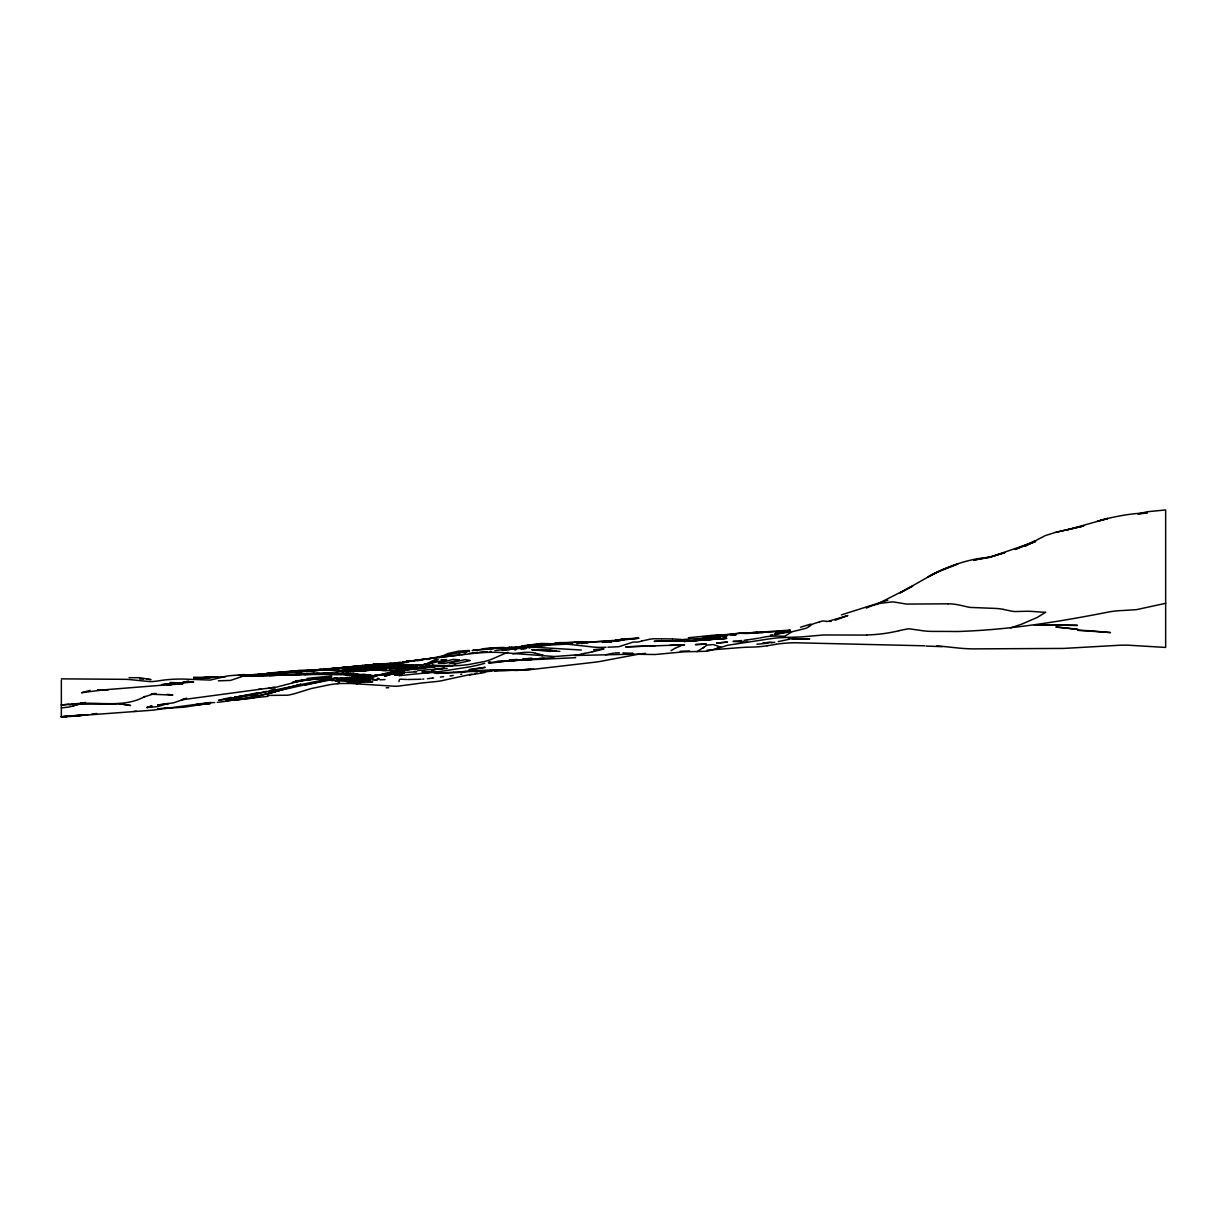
<?xml version="1.0" encoding="UTF-8"?>
<svg xmlns="http://www.w3.org/2000/svg" width="1227" height="1227" viewBox="0 0 1227 1227"><rect width="100%" height="100%" fill="white"/><g stroke="black" fill="none" stroke-linecap="round" stroke-linejoin="round"><path stroke-width="1.5" d="M404.649 671.859L403.974 672.795L404.373 671.813M403.76 672.887L395.125 675.172L403.499 673.24M378.023 675.448L371.888 677.672M349.649 682.105L348.253 682.749M339.465 682.795L337.502 683.638M372.471 676.031L373.085 675.54M368.207 675.985L365.462 676.798M372.287 676.215L369.894 676.752M374.189 675.402L404.419 672.457L374.189 675.678L395.554 672.12M538.07 645.816L508.591 649.512M364.588 676.062L363.422 676.675M359.879 681.307L361.121 680.433M364.419 681.537L365.631 680.678M702.841 648.04L706.997 645.111L712.442 644.62M703.654 647.396L696.967 651.706M717.994 647.565L719.237 646.629L720.878 647.273M717.35 648.071L715.77 649.221M401.996 672.657L404.281 672.473M809.805 625.893L808.976 626.491M494.91 650.586L501.628 649.727M399.757 675.095L403.254 673.27L395.002 675.295L402.686 673.362M502.457 650.233L503.469 649.635A71.427 9.571 90 0 1 503.898 649.558L504.91 649.697M502.61 650.233L503.637 649.62A70.752 9.341 90 0 1 503.99 649.543L504.834 649.681M671.046 650.663L674.513 648.546M438.208 659.543L438.054 659.62A38.42 36.595 90 0 1 429.358 663.209M549.65 645.095L545.601 645.387M674.881 648.331L680.939 645.785M935.005 573.086L927.428 577.242L942.535 569.65L957.965 563.868L935.005 573.086L900.035 592.886L912.627 586.092L876.461 604.451M542.073 655.893L543.224 655.218L535.463 653.239M505.923 648.117L501.981 649.558M505.999 648.086L509.742 647.488M506.26 647.948L507.15 647.871M361.766 682.227L360.293 682.672M361.827 682.197L363.391 681.921M506.49 647.825L509.282 647.304M427.794 663.117L436.214 659.114M439.588 657.519L448.008 653.516L458.453 651.169L469.128 650.448M392.977 670.985L388.714 670.387L391.628 670.816A105.568 9.479 90 0 1 392.471 670.954L393.238 671.476A138.268 12.408 90 0 0 393.514 671.583L394.25 671.66M934.943 573.147C952.091 564.849 970.327 558.653 989.453 557.288L973.609 560.125L989.361 557.165L1004.898 552.625L989.33 557.411L1035.603 541.521L1015.082 549.451L1035.435 540.831L1025.251 546.046L1045.343 535.57L1055.803 532.319L1083.61 526.015L1055.803 532.319M522.84 646.322L516.122 647.028M516.046 647.242L513.76 648.071M522.625 647.902L529.22 647.503M168.038 703.378L157.716 706.614L146.995 707.458L152.148 706.062L146.918 707.596L150.323 706.307M183.912 699.237L173.574 702.841L157.593 705.034L168.314 703.777M82.132 702.918L72.976 705.786L82.332 702.994M841.369 614.88L887.811 600.187M512.61 648.485L521.368 647.534M512.871 648.393L511.322 648.945L521.874 648.132M507.763 652.273L492.38 658.93A70.614 68.359 85.8 0 1 484.849 661.43L468.867 664.497A153.16 148.39 76.6 0 1 457.042 665.647L436.367 666.414L452.18 666.261M554.727 643.807L562.871 642.81M391.06 671.092L392.839 670.924A100.077 13.098 -86.4 0 1 394.005 672.166M1021.447 624.252L1037.198 617.472L1045.665 612.258A99.034 83.574 -90 0 1 1042.49 612.181L1031.386 611.383A115.062 97.102 -90 0 0 1026.968 611.276A138.222 116.642 -90 0 0 1024.116 611.337L1015.496 611.552A46.856 39.54 90 0 1 1012.091 611.245L1003.272 609.405M1020.741 624.497L1010.404 627.948M819.36 621.951L821.845 621.184A58.037 20.66 -90 0 1 824.023 621.015A66.135 23.543 90 0 1 824.437 621.061L826.86 621.445M818.961 622.089L814.283 623.469A81.105 28.865 90 0 0 811.032 625.034L808.164 627.074A73.635 26.212 -90 0 1 807.749 627.334A63.267 22.515 90 0 1 805.526 628.423L792.519 631.644A93.666 33.344 90 0 0 791.292 632.227L784.774 636.23L775.847 636.077A74.295 69.433 90 0 0 766.123 636.752L759.804 637.963M242.01 676.568L230.431 680.433L218.406 680.816M186.504 698.178L181.351 699.85L276.934 687.013L305.538 679.559L292.363 682.457L331.765 675.924L306.903 678.424M508.914 649.681L510.049 649.328M555.356 643.638L559.282 643.301M424.021 667.519L426.091 667.181L416.996 668.163M538.07 645.77A52.424 6.979 -90 0 1 539.113 645.555L565.831 644.175A104.28 97.454 90 0 1 567.886 644.221L593.162 647.043A85.169 79.586 -90 0 0 599.113 647.411L606.077 647.289M394.757 672.856L384.68 676.2L395.754 673.163M875.771 604.528L878.808 603.623A83.206 38.604 90 0 1 880.48 603.301L890.756 602.074A93.313 43.282 90 0 1 893.609 601.936L906.431 604.083L947.98 603.822M511.536 648.93L516 649.604L514.512 649.712M875.219 604.712L874.391 604.972M641.583 641.092L639.512 641.706A92.148 32.792 -90 0 1 636.675 642.089L634.252 642.028A83.957 29.893 90 0 0 633.025 642.12L618.96 646.69L607.948 647.196M641.767 641.031L649.267 639.374M874.115 605.064L870.004 606.475A132.915 61.657 90 0 0 866.369 608.117M408.453 669.282L411.474 668.776M412.119 668.807L435.692 666.46M511.69 648.96L510.877 649.006L515.877 648.623M544.098 645.77L541.306 646.015M85.522 702.411L69.218 706.997L61.35 707.918M408.1 669.39L405.876 669.574M268.115 693.807L300.937 684.252L249.879 698.5L225.967 700.755M827.565 621.506L847.842 615.54L835.173 620.248M270.047 690.51L275.216 688.914M800.525 627.227L810.863 624.037M359.189 681.691L351.996 683.531L394.189 686.215A72.439 72.439 0 0 0 398.223 686.123L415.432 683.899A188.145 188.145 0 0 1 422.027 682.964L436.643 681.491A94.356 94.356 0 0 0 440.6 680.939L471.981 674.114M188.621 681L180.798 682.933L169.97 682.503M367.993 670.525L363.744 671.184L368.545 669.85M510.34 649.252L509.865 649.236M540.662 646L540.079 646.015M367.287 675.74L365.631 675.847M484.742 663.286L480.861 664.359A137.363 137.163 17.7 0 1 467.763 667.181L440.079 671.491L401.551 675.417M593.883 651.384L599.098 650.218M444.496 661.66L453.07 659.39L459.297 659.804M444.174 661.736L438.315 663.255M333.591 678.577L331.919 678.991M333.79 678.516L336.781 677.918M593.239 651.552L594.389 651.246M459.021 659.973L456.49 660.663M375.891 668.316L386.566 666.338L395.508 666.2L376.168 668.24M356.014 680.233L346.627 683.347M368.146 677.871L366.459 678.362A144.019 31.641 72.9 0 1 365.554 678.47L365.339 678.531A145.936 32.025 72.5 0 1 364.618 678.516M593.04 651.614L592.258 651.813M375.799 668.332L374.864 668.577M455.232 661L444.465 663.531L440.217 663.424M90.123 690.356L81.473 692.749L102.777 689.942L172.179 684.405L166.872 685.003M375.508 668.408L371.873 669.068L372.993 668.93M542.487 644.62L522.595 646.982L528.791 645.157L546.859 643.945L543.96 644.497M429.251 663.209L427.088 663.7M378.821 679.129L372.747 680.126M1165.65 603.316L1136.509 609.635L1123.15 610.494A99.878 99.878 0 0 0 1109.868 611.767C1061.846 621.215 1013.41 629.221 964.437 631.245A154.51 154.51 0 0 1 951.002 631.445L932.137 631.399A74.049 74.049 0 0 1 919.867 630.31L909.575 628.853A21.227 21.227 0 0 0 907.551 628.93L899.023 630.632M591.997 651.89L589.067 652.534M391.643 666.875L379.818 668.071A66.059 62.838 -90 0 0 373.729 669.068L368.115 670.463L371.612 669.697M1139.76 513.592L1147.061 511.751L1165.65 509.957L1165.65 647.442L1127.858 645.172A171.381 171.381 0 0 0 1118.441 645.31L1063.656 648.423L973.486 648.884A161.12 161.12 0 0 1 959.928 648.193L942.183 646.338A162.209 162.209 0 0 0 936.738 646.015M790.311 630.816L774.636 634.374L790.311 630.433M330.784 679.221L278.498 690.602M502.472 650.525L504.542 650.08M490.831 648.899L497.058 647.687L482.242 648.93L484.45 648.608M432.947 658.147L469.297 653.93A176.857 176.857 0 0 1 475.938 653.178L483.929 652.565A131.933 131.933 0 0 1 504.174 652.779L554.497 656.522L578.454 654.727M593.623 649.65L604.006 648.914L599.175 650.203M774.682 634.374L790.326 630.617M426.659 659.175L469.481 650.663L458.883 652.442M226.504 699.237L257.885 692.734M331.06 679.773L304.787 685.141M521.414 648.163L517.871 648.47M555.616 643.546L528.208 645.065L531.904 645.617M231.151 697.396L218.621 700.264C256.688 694.973 293.836 685.433 331.581 678.485M370.953 675.939L369.266 675.663M583.807 653.577L584.865 653.347M778.286 641.598L788.838 639.359M583.883 653.562L581.736 654.052M280.155 689.451L291.643 686.89L268.345 693.684L234.188 699.957M331.443 668.577L379.112 664.114M362.64 665.555L358.575 666.353M464.113 652.104L467.64 651.322L458.867 652.718L469.481 651.169M581.23 654.16L579.42 654.543M366.321 680.525L370.615 680.172M605.555 654.789L610.632 653.73M266.581 691.43L234.204 698.194M469.956 660.617L455.156 664.006M360.539 675.325L370.462 675.356L363.238 675.51M384.711 675.019L375.753 675.218L384.711 675.019L393.928 673.025M226.289 699.62L241.98 696.307M354.956 667.473L363.898 666.782L358.284 667.059L363.177 666.184M358.606 676.89L357.809 677.028M451.628 662.795L465.002 659.589L469.926 660.387M535.233 647.089L534.374 647.258M354.496 667.58L342.946 669.559L351.198 669.328M585.126 653.285L588.837 652.58M238.498 675.325L244.127 674.589L228.575 675.786A38.068 38.068 0 0 0 225.308 676.491L210.292 680.08L188.667 679.267A143.835 143.835 0 0 0 163.191 680.141L156.581 681.138A58.927 58.927 0 0 1 149.909 681.629L130.798 679.697A105.338 105.338 0 0 0 126.734 679.344L61.35 678.853M407.563 661.445L426.214 659.175M418.269 660.049L413.024 660.632M252.915 695.648L257.639 694.681M1066.278 530.171L1107.751 518.469L1097.306 521.306C1113.503 516.552 1130.45 513.423 1147.352 512.825L1138.012 514.159M373.407 668.531L381.658 666.936M373.054 668.623L368.269 669.559M372.394 668.761L357.947 671.062L346.704 671.169M474.604 673.577L477.226 673.056M363.468 674.421L366.796 675.371M353.637 677.197L352.839 677.319M373.821 668.439L378.161 667.595M649.466 639.344L653.025 638.776A120.952 43.052 90 0 1 654.129 638.73L655.739 638.761M831.231 621.215L830.296 621.368A99.004 35.246 -90 0 1 829.483 621.476M378.913 667.457L382.671 666.752M250.063 694.574L234.28 697.319L242.24 696.108M428.07 663.684L423.928 664.19L424.787 664.129M758.593 638.193L747.243 639.942M407.947 661.813L396.827 663.27M363.898 674.344L372.287 675.433M363.115 675.694L361.597 675.74M427.84 663.715L431.643 663.163M375.953 675.602L374.895 675.847M80.813 714.881L61.35 717.12L61.35 680.279M363.606 666.092L371.382 664.85M427.671 663.761L425.14 664.098M361.213 677.933L362.44 677.703M395.401 672.12L374.388 675.862M252.9 695.709L256.029 695.126M363.085 676.752L361.628 676.905M610.77 653.7L613.73 653.163M253.529 675.049L266.919 673.746M348.989 667.703L358.315 666.384M352.394 669.467L372.563 666.46M535.585 646.583L533.331 647.058M253.145 675.111L251.612 675.387M353.79 668.991L400.431 662.197M503.576 648.5L504.88 648.255M531.828 649.758L545.294 649.65M348.805 667.733L345.83 668.224M614.957 652.948L619.42 652.81M349.925 669.911L343.805 670.816A49.433 45.46 90 0 1 342.808 670.908L342.088 670.954M408.422 661.721L416.306 660.31A166.381 166.381 0 0 1 421.582 659.482L432.18 658.224M381.536 666.967L391.122 665.632M359.143 674.436L363.192 674.559L359.358 674.942M431.981 663.101L446.613 659.605L443.346 660.003A35.874 11.012 87.4 0 1 442.395 659.881L441.168 659.512M554.481 643.853L551.383 644.221A136.243 19.371 90 0 0 550.8 644.436L523.76 647.242M358.146 669.083L382.364 666.798M533.73 647.227L535.708 646.89M260.968 674.344L253.713 675.479M271.029 672.81L290.308 671.46M270.845 672.841L266.52 673.485M463.484 672.289L469.374 671.506M432.441 672.273L439.297 672.534M463.346 672.319L436.183 673.454M774.866 634.482L790.648 631.782M345.063 667.626L348.79 667.028L324.143 669.098M520.815 648.27L519.42 648.47M581.521 643.562L587.626 642.611A140.231 131.918 90 0 1 597.932 641.552L620.785 640.417L585.985 642.304A175.323 167.716 -82.1 0 0 581.966 642.779L576.782 643.654M519.542 670.049L530.57 669.252M344.802 667.657L343.069 667.933M364.158 665.632L353.943 667.473M465.432 654.006L461.475 654.651M534.205 647.242L535.539 647.028M704.666 638.408L715.31 637.442L704.743 638.485C732.703 631.123 761.507 633.838 789.851 630.417M520.447 670.003L518.239 670.325A77.332 39.387 -90 0 1 516.352 670.448L512.012 670.233M75.414 703.638L69.095 704.681C93.819 699.973 121.994 709.421 144.878 696.491L143.559 697.074L153.896 693.838L151.151 694.206L172.823 695.111L167.225 694.329M303.406 671.169L309.097 670.694M303.253 671.2L300.6 671.614M360.753 678.01L359.388 678.255M432.257 672.304L431.643 672.396A65.829 17.454 90 0 1 433.192 672.519L435.892 673.378M531.076 647.442L534.987 647.381M469.68 675.003L485.493 672.411M518.53 670.218L504.358 670.387M364.48 665.586L374.726 664.467L366.858 665.249L368.269 665.356M349.787 677.473C346.658 677.626 354.066 677.473 351.597 677.657M426.582 659.497L428.668 659.129L427.625 659.16M268.958 688.117L274.296 687.411M542.257 645.141L540.54 645.356M398.591 671.982L400.14 672.043M776.246 644.298L767.028 645.801M290.646 671.414L293.544 670.97M469.343 669.881L485.156 667.365L469.205 669.513M519.819 670.111L518.868 670.249M469.389 653.362L477.763 652.319M521.751 645.954L541.214 643.454L552.257 643.746M368.591 679.896L365.017 680.203M465.37 671.292L468.929 670.786M431.827 670.08L444.527 668.148L439.097 668.868M464.941 671.353L458.99 671.997M451.95 675.663L453.177 675.463M771.246 642.825L774.789 642.288M474.005 650.279L478.806 649.65M418.499 660.049L433.514 658.086M404.649 668.884L417.625 667.212L409.005 667.672M267.946 696.369L249.449 698.209M473.745 650.31L490.386 648.991M504.358 650.034L508.591 649.42M578.346 642.089L585.356 642.258M403.867 668.991L402.287 669.221M354.404 677.381L357.563 677.059M451.321 675.755L450.033 675.939M413.008 661.108L407.41 661.169L412.41 660.939M459.496 654.957L434.266 658.009M574.773 642.335L584.037 642.074M406.49 668.976L426.766 666.568M354.204 677.396L359.266 677.565M704.819 638.224L741.721 632.81M525.846 648.608L520.984 649.236M575.417 642.335L578.224 642.104M398.162 669.175L401.889 669.19M398.1 669.175L396.076 669.144M432.548 678.071L433.606 677.918M460.723 674.39L461.766 674.236M309.725 670.602L321.474 669.375M408.637 660.939L406.352 661.276L409.051 660.878M577.948 642.135L578.883 642.012M572.365 643.546L568.883 643.101M406.076 669.037L389.971 670.463M602.319 642.396L638.7 638.178M489.067 663.316L517.487 659.605L502.763 661.261L553.791 657.595M91.381 714.252L96.657 713.5M432.165 678.117L427.471 678.7M307.839 670.862L298.79 671.844M408.453 667.749L396.919 669.068M293.636 670.97L299.879 670.555M351.321 669.313L353.376 669.037M386.382 666.368L382.118 665.939M368.683 669.819L372.533 669.835M413.146 668.546L410.6 669.022M398.346 672.028L397.241 672.105L402.333 672.074M361.842 678.531L362.809 678.454M431.858 669.881L435.478 669.375M300.216 671.66L298.897 671.829M307.149 670.586L323.698 669.988M505.049 650.003L509.45 649.298M723.501 635.954L726.951 635.494M385.907 666.261L391.198 665.264M69.372 716.583L82.592 715.142L61.35 716.798L77.286 715.77M399.312 672.166L384.956 673.393M238.299 699.436L241.474 699.007M359.25 675.602L358.361 675.709M413.622 668.608L416.628 668.209M361.505 680.356L362.686 680.264M168.114 707.55L157.547 708.991L160.998 708.669M342.686 668.086L338.453 668.991M560.386 643.577L567.273 643.009M332.517 668.592L374.434 664.482M483.116 649.114L495.739 647.779M305.554 673.761L315.094 673.623M525.723 648.147L523.085 648.485M385.401 670.555L388.683 670.479M604.175 642.258L624.19 639.65L609.558 640.755M412.916 669.298L434.925 666.89M252.287 695.525L255.829 695.065M305.324 673.792L313.667 673.132M416.965 660.74L421.613 660.172M412.226 669.39L410.892 669.559M366.183 677.687L369.695 676.752M688.408 637.749L716.522 634.911L727.074 635.264L702.918 636.951L726.982 635.387M268.345 673.577L281.244 672.089M304.603 673.884L300.431 674.252L304.357 673.914M391.827 663.378L389.404 663.608M544.435 645.632L546.444 645.371M521.46 669.773L528.469 669.528M204.342 677.887L217.7 677.043L198.897 677.918M481.459 649.328L479.665 649.543M362.686 665.463L308.744 671.246M338.008 669.037L335.063 669.359M540.371 645.126L546.874 644.328M345.692 668.255L342.272 668.562M367.901 669.559L363.836 669.574M409.619 669.712L397.763 670.801M257.302 674.436L265.354 673.884M775.541 634.543L776.829 634.39A168.114 157.102 -90 0 0 778.102 634.236M373.33 664.559L378.115 664.037L374.895 664.39M440.37 677.059L443.56 676.69M484.573 648.592L493.96 648.715M522.564 647.396L521.567 647.503M423.606 667.611L403.116 670.295A91.902 89.571 78.6 0 1 399.281 670.617A64.295 62.684 82.3 0 1 395.002 670.755L390.171 670.525M398.514 666.644L406.996 666.2L384.051 668.025L388.944 667.595M730.387 635.019L735.771 634.39M386.612 663.945L385.585 664.068M361.305 676.921L350.815 677.519M746.66 640.003L744.053 640.295M554.297 643.562L563.346 642.841M527.487 647.242L535.601 646.399M396.582 666.859L390.263 667.488M405.984 669.451L410.416 668.991M400.033 672.151L403.484 672.764M267.716 673.654L250.017 675.095A83.819 83.819 0 0 1 245.998 675.172L241.949 675.111M540.616 645.08L546.598 644.42M525.509 647.457L522.84 647.749M287.639 674.942L300.538 674.252M352.716 674.528L350.216 674.375L355.14 674.85M721.813 636.276L727.013 635.709M365.048 676.829L359.864 677.611M87.853 714.758L77.224 715.801M543.622 644.543L542.687 644.604M402.425 661.982L407.425 661.46M348.529 677.611L359.22 678.194M249.495 697.887L257.547 697.028L233.774 700.402M491.107 651.353L490.14 651.46M790.05 630.111L741.86 633.377L763.271 632.565M196.167 704.635L210.4 703.132L184.096 707.197L164.51 708.408M210.783 702.396L152.363 710.218L73.39 716.031M299.219 674.482L303.498 674.497M385.171 670.555L383.591 670.433L386.091 670.341M383.545 670.448L384.25 670.494M487.303 670.786L499.358 670.325M500.984 647.457L504.374 647.534M329.388 668.7L323.483 669.175M341.152 668.669L341.95 668.592M391.965 666.844L403.913 665.678M371.75 669.681L374.082 669.651M772.979 634.834L770.418 635.095M716.737 643.147L727.427 642.043L716.798 643.071M266.32 673.5L309.081 671.292M316.735 670.555L312.9 670.939M340.094 668.424L333.269 668.546M364.051 666.767L368.223 666.552L366.091 666.675M61.35 705.05L69.233 704.267L61.35 704.896M741.737 640.54L733.04 641.414L735.126 641.537M486.398 670.878L481.567 671.292M767.673 643.255L756.89 644.206M317.026 670.525L320.891 670.157M266.734 673.761L261.581 674.267M408.683 661.031L412.349 660.693M370.554 664.789L374.066 664.513M374.802 666.261L373.223 666.399M298.805 674.528L290.308 674.988M775.832 632.457L782.918 631.767M786.476 631.414L790.019 631.077M449.373 665.356L452.594 666.123M194.019 705.142L209.97 703.608M252.21 674.743L254.372 674.543M257.731 674.896L279.311 673.623M320.048 669.513L310.814 670.187M449.266 665.356L445.8 665.678M368.667 677.779L371.29 677.779M763.133 642.994L770.219 642.319M251.826 674.773L243.268 675.095M263.33 674.973L259.219 675.003M312.287 671L310.523 671.154M389.48 668.776L416.413 666.123M352.962 677.565L352.793 677.58M645.525 653.377L644.206 653.5A104.28 104.28 0 0 0 637.58 654.374L599.528 661.552A131.09 131.09 0 0 1 594.236 662.273L533.27 669.328L494.45 671.046M511.736 647.181L515.647 647.028M558.699 643.193L575.018 642.335M319.603 669.328L323.545 669.037M490.34 670.049L469.297 670.755M511.567 647.196L509.634 647.304M293.606 674.773L300.232 674.267L298.682 674.329M488.331 662.58L526.23 659.482M356.244 680.203L362.901 680.065M382.839 664.605L387.134 664.39M391.474 665.233L394.925 665.249M386.152 669.068L385.155 669.16M490.601 670.019L501.26 669.773M133.651 711.445L136.32 711.215M496.644 648.454L504.849 647.871M382.333 664.651L380.385 664.804M308.498 671.338L306.397 671.522M433.177 665.157L429.465 665.264M763.179 643.055L772.105 642.258M554.435 643.562L558.883 642.703A143.314 34.663 -90 0 1 560.202 642.58L561.521 642.641M432.702 665.203L437.993 665.417M524.312 659.559L502.088 661.23L531.705 659.451M261.029 689.145L258.36 689.39M528.622 646.261L531.138 646.154M322.44 670.019L327.609 669.635M705.326 639.696L684.006 641.476L726.675 638.377L683.914 641.322L726.629 638.193L705.203 639.804M384.511 669.221L380.063 669.559M423.76 679.037L422.702 679.114M528.024 646.307L524.65 646.399M200.737 677.964L209.648 677.227L193.682 678.117L209.756 677.503L193.621 677.243M417.824 670.463L447.103 668.439M732.304 634.972L735.893 634.681M282.241 673.393L300.707 671.951M354.603 675.341L353.361 675.356M421.106 679.252L407.977 679.513M196.167 704.666L210.384 703.531M266.182 673.945L276.995 673.24L274.802 673.301M281.658 673.439L280.768 673.516M193.59 682.043L161.535 684.666L177.44 682.764M214.648 702.504L207.976 702.964M338.345 677.964L333.376 678.362M254.51 674.528L256.888 674.451M310.492 670.31L309.373 670.387M258.36 675.157L259.603 675.065M354.818 675.325L356.98 675.663M366.505 680.126L366.628 680.126A28.436 4.463 9 0 0 369.91 680.019M559.696 643.025L560.754 642.948M353.391 674.497L357.026 674.283M309.189 670.402L307.686 670.494M349.68 674.451L348.161 674.344L351.259 674.988M359.664 675.448L361.474 675.709M479.711 652.166L481.03 652.074M732.519 634.988L736.123 634.727M202.516 677.918L225.676 676.629M250.093 675.494L251.274 675.417M341.827 671.169L346.336 671.215L342.993 671.338M365.953 677.718L364.925 677.687M334.956 669.359L330.753 669.528M253.82 675.617L257.072 675.417M397.195 669.282L395.968 669.221M445.002 672.703L453.33 672.212M487.395 651.675L482.702 651.966M416.751 671.783L405.539 672.442M444.803 672.718L442.717 672.841M197.639 704.053L210.093 703.224L204.725 703.5M506.015 647.795L507.18 647.718M412.487 664.973L420.754 664.773M290.17 674.589L292.624 674.927M426.781 666.2L433.238 666.506M289.725 674.62L287.716 674.727M481.843 652.012L482.963 651.951M385.861 663.531L390.753 663.347M411.751 665.019L400.769 664.052A85.905 30.936 90 0 0 399.419 664.098L390.554 664.605M269.357 675.54L289.158 674.957L272.961 675.356M290.615 674.559L302.195 674.313M496.183 647.749L500.509 647.519M482.518 651.982L483.837 651.89M373.806 664.543L395.201 663.408A139.034 139.034 0 0 0 408.422 661.721M238.636 675.31L249.633 675.111M289.526 674.942L292.609 674.727M295.554 681.169L331.551 677.488L295.462 680.893M397.977 672.089L398.714 672.212M469.45 671.506L475.493 671.399M384.097 663.638L378.959 663.991M282.256 675.111L258.069 675.617M352.41 677.35L351.443 677.381M711.108 637.795L683.01 639.512M538.898 658.531L544.297 658.239M248.283 675.97L254.326 675.632M348.023 674.175L346.643 674.39M481.337 671.307L475.647 671.399M434.879 666.522L433.438 666.522M706.154 644.022L695.387 644.589L706.092 644.175M342.563 677.918L339.588 677.933M363.054 677.626L364.603 677.672M358.207 680.157A35.108 1.104 -0.8 0 0 345.615 680.233L347.716 680.203M197.547 703.869L201.136 703.684M744.758 633.561L750.188 633.285M307.502 670.509L302.409 670.602M280.891 675.187L287.946 674.927M300.922 674.221L311.842 674.283M349.526 674.436L347.241 674.405M346.627 677.687L348.683 677.657M385.079 679.574L379.925 679.835M707.043 650.218L740.341 647.595A162.7 162.7 0 0 1 747.028 647.227L755.065 646.982A113.866 113.866 0 0 0 767.028 645.801M680.249 651.292L689.635 650.923M269.526 675.51L279.541 674.911M288.192 674.927L287.517 674.942M782.166 637.58L799.575 636.997A150.507 150.507 0 0 0 803.593 636.721L823.547 634.972L866.661 635.08M509.512 659.865L516.935 659.528M257.624 675.387L259.265 675.325M288.422 674.911L289.679 675.003M458.76 672.013L453.729 672.197M129.05 677.687L139.817 677.703L150.875 679.666M310.876 670.034L320.953 669.927M240.952 676.215L252.164 675.786M359.235 675.463L357.624 675.417M575.693 657.687L497.073 661.276M310.63 670.049L299.097 670.54M290.646 674.804L289.127 674.881M287.394 674.957L286.643 674.988M358.315 675.709L357.272 675.694M169.387 684.697L182.731 683.884L173.713 683.991M487.809 671.292L488.913 671.261M377.487 679.942L376.52 679.988M529.297 647.503L530.11 647.473M655.141 645.693L625.601 646.874L684.635 644.804L669.835 645.371M257.287 676L261.182 675.678M351.382 677.657L350.14 677.672M370.646 678.96L373.714 678.884M718.7 637.442L719.896 637.396M256.796 676.016L251.213 675.908M287.087 674.758L281.658 675.187M288.882 674.973L287.962 675.003M414.082 671.46L416.536 671.445M182.762 682.396L193.483 681.982M330.462 679.144L329.603 679.144M375.907 680.003L375.033 680.049M283.943 675.126L286.428 675.034M401.49 672.549L402.211 672.519M522.825 658.792L532.104 658.47L528.377 658.592M342.824 671.338L326.367 670.003M346.06 671.169L351.551 671.169M277.962 675.157L275.063 675.249M292.317 674.743L298.974 674.804M308.345 674.39L310.63 674.19M335.385 680.847L339.419 682.059M353.499 667.534L350.109 667.396M292.179 674.942L294.71 674.681M307.962 674.405L304.158 674.727M307.532 674.605L310.078 674.543M296.811 674.62L298.544 674.559M307.578 674.421L305.569 674.467M296.367 674.635L295.37 674.666M308.023 674.236L321.873 673.761M260.308 675.709L263.652 675.786M298.621 674.421L299.526 674.39M440.002 663.424L438.929 663.424M315.83 674.175L317.44 674.129M321.045 673.776L316.336 673.914M254.633 675.617L257.486 675.556M311.244 674.175L315.278 674.19M317.747 674.114L319.649 674.068M338.928 674.712L336.459 674.651M683.715 640.54L654.144 641.338L683.715 640.893M354.281 671.184L353.391 671.2M321.397 673.868L322.992 673.73M323.483 673.715L331.336 673.715M265.231 675.479L275.369 675.371M315.416 673.945L312.087 673.654M259.173 675.74L259.909 675.31M262.287 675.556L264.649 675.494M350.922 673.224L353.223 673.209M489.006 671.246L490.432 671.23M323.253 673.531L327.655 673.439M258.222 675.54L261.213 675.463M321.796 673.853L327.471 674.052M252.471 675.77L258.79 675.74M350.6 673.224L350.124 673.24M289.572 674.973L290.86 674.973M575.632 642.319L561.659 642.641M322.318 673.562L320.768 673.592M253.866 675.847L257.563 675.77M254.204 676.108L252.793 676.138M263.468 675.525L269.204 675.417M341.29 678.086L348.376 677.657M355.753 671.138L363.744 671.123L362.011 671.169M328.913 673.056L332.011 673.01M264.112 674.835L266.535 674.819M279.879 674.911L281.336 674.881M284.679 674.835L283.836 674.85M244.955 676.031L247.731 675.985M556.767 643.393L557.702 643.377M363.805 666.706L365.769 666.69M328.698 673.424L327.824 673.439M260.4 675.295L261.811 675.463M320.155 673.592L315.922 673.623M279.204 674.927L282.977 675.141M320.094 674.052L323.315 674.022M278.882 674.927L279.771 675.111M280.768 674.896L281.796 675.172M310.186 674.543L311.811 674.513M339.94 674.681L341.52 674.681M727.166 635.203L716.645 635.371L727.151 635.31M661.798 638.822L672.273 638.945M260.738 675.295L261.888 675.264M263.36 675.249L267.317 675.402M278.713 674.927L277.639 674.942L278.606 675.218M315.262 674.467L312.425 674.513M102.777 689.942L97.531 690.034L108.221 689.911M661.384 638.822L656.552 638.792M698.777 639.819L694.835 639.88M504.19 670.387L500.018 670.341M349.802 673.24L348.606 673.24M341.06 673.531L342.609 673.516M261.688 675.556L262.532 675.264M363.944 675.525L365.508 675.816M313.805 673.132L317.087 673.102M346.367 673.5L347.563 673.485M305.124 674.252L299.158 674.804M345.6 673.255L345.247 673.255M305.446 674.467L303.667 674.482M252.731 676.138L242.869 676.2M153.651 693.577L156.335 693.531M533.653 669.282L530.877 669.267M345.876 673.516L344.572 673.516M305.155 674.482L307.195 674.236M262.409 675.448L266.029 675.218M315.308 674.451L321.014 674.436M354.71 671.261L360.416 671.138M332.456 673.01L336.842 673.117M352.134 680.218L357.394 680.203M351.766 680.218L350.201 680.233M530.8 669.543L528.561 669.528M320.339 673.117L317.425 673.117M326.735 673.086L324.097 673.102M344.035 673.27L342.732 673.286M342.946 674.681L346.704 675.111M241.382 676.215L242.67 676.2M549.972 649.942L545.693 649.697M326.213 673.086L333.437 673.47M346.152 673.24L348.33 673.24M342.379 673.286L347.855 674.144M344.726 674.482L346.382 674.421L342.502 673.96M334.588 673.715L338.468 673.562M331.275 673.822L333.683 673.822M337.885 673.7L340.416 673.684M328.897 674.037L330.538 673.838M377.349 678.332L379.005 678.439M413.56 665.433L412.057 665.433M321.29 669.927L329.833 670.034M321.535 673.102L323.713 673.102M346.919 673.24L352.272 674.037M338.161 673.562L337.118 673.562M340.937 673.684L342.41 673.684M330.615 674.037L331.765 674.037M323.943 674.436L325.707 674.421M277.21 674.942L274.035 674.911M266.52 675.218L268.084 675.218M333.928 673.822L331.934 674.037M334.112 673.822L339.848 673.853M322.732 674.436L321.428 674.436M268.483 674.835L273.575 674.896M415.186 665.433L416.72 665.448M343.177 673.516L344.342 673.516M325.922 674.421L327.67 674.421M411.198 665.433L408.223 665.402M353.131 671.2L350.968 671.154M281.397 672.089L298.974 670.54M341.566 673.286L337.272 673.148M322.87 674.436L324.864 674.022M266.658 674.819L270.615 675.249M364.772 678.378L363.529 678.362M788.332 638.822L809.713 638.884L791.722 638.623M327.057 674.052L325.937 674.037M272.731 675.264L270.876 675.249M924.591 645.801L794.897 642.749A140.415 140.415 0 0 0 776.231 644.236M442.41 665.709L443.514 665.724M326.627 674.037L329.158 674.451M442.211 665.709L441.122 665.678M1034.177 624.788L1077.475 625.387L1034.3 624.834M672.565 638.945L681.798 639.512M374.465 669.666L383.269 670.463L377.717 669.911M373.852 669.635L376.382 669.957M300.17 670.571L301.796 670.602M332.057 674.037L334.94 674.098M329.956 670.034L338.407 670.786M336.827 673.562L334.572 673.5M348.652 678.04L351.106 678.071M536.552 647.396L537.487 647.411M243.912 675.141L247.762 675.387M343.238 674.467L341.735 674.405M363.269 678.362L360.723 678.27M537.595 647.411L581.322 650.034M406.428 665.341L396.382 665.356M390.922 671.108L390.447 670.632M394.296 671.66L397.379 671.997M532.043 649.758L550.033 651.414A44.065 20.061 -90 0 1 550.892 651.2L556.521 651.215M622.963 652.933L632.963 653.347L629.42 654.16L631.092 654.236M406.643 665.341L408.008 665.387M340.324 673.868L342.21 673.945M400.324 679.206L407.073 679.482M336.152 674.129L341.505 674.39M356.443 677.902L358.115 678.148M150.584 679.467L147.01 679.329M442.257 672.841L439.634 672.595M76.534 704.252L119.556 703.807L130.568 705.494L119.433 703.608M926.048 646.062L942.29 646.66M331.919 674.559L336.091 674.635M421.014 664.773L422.993 664.865M364.419 678.546L363.131 678.454M267.532 695.418L287.701 695.203A62.638 62.638 0 0 0 296.198 693.194L311.029 688.608L329.357 684.773A95.875 95.875 0 0 1 342.655 683.454L351.689 683.5M374.143 669.927L372.671 669.85M501.69 669.789L503.07 669.85M503.407 669.865L511.95 670.233M331.305 674.543L329.311 674.451M249.664 675.479L248.069 675.402M347.885 680.203L349.68 681.384M440.953 665.678L438.545 665.479M417.287 665.463L420.109 665.77M347.256 667.181L349.864 667.381M737.32 641.66L741.246 641.874M325.017 680.141L326.091 680.203M743.347 641.997L747.412 642.242M139.771 678.96L143.39 679.144M736.721 641.629L735.464 641.552M743.041 641.982L741.369 641.89M427.748 665.141L425.57 665.034M387.303 670.463L386.582 670.387M387.962 664.42L390.37 664.589M367.717 675.632L366.98 675.433M355.615 674.574L353.345 674.298M346.674 677.473L347.993 677.565M377.87 670.003L376.168 669.804M353.345 673.224L358.805 674.39M428.1 665.157L429.266 665.249M395.125 665.264L396.26 665.341M356.229 674.62L358.759 674.712L357.256 674.313M353.039 675.325L351.489 675.065M530.294 647.687L528.96 647.503M256.504 674.804L257.379 674.865M361.167 669.359L363.713 669.559M360.845 669.328L358.729 669.144M341.382 671.292L338.177 670.74M356.106 683.684L356.996 683.746A84.556 11.549 87.5 0 0 357.41 683.623L359.097 682.81A106.703 13.313 -86.5 0 1 359.434 682.81M368.361 665.371L381.735 665.862M360.723 675.356L359.542 675.019M556.721 651.246L559.88 651.368M454.88 664.052L449.818 663.24M585.494 642.273L587.626 642.611L586.092 642.35M347.241 675.187L351.781 675.356M556.23 650.847L554.267 650.555M552.963 650.356L550.371 649.942M420.478 665.847L426.659 666.169M512.656 653.807C516.429 653.377 528.454 651.031 535.141 653.178M713.224 644.543L718.623 646.368M356.428 675.279L355.355 674.927M421.889 671.783L425.155 672.779A99.832 26.917 -90 0 0 426.29 672.917L431.643 672.319L423.116 671.307A115.292 32.009 -90 0 0 422.655 671.292M394.097 671.108L396.842 672.043L394.02 671.322A65.644 6.764 -90 0 1 393.821 671.338L393.3 671.169M827.059 621.491A99.004 35.246 -90 0 1 826.86 621.46M947.98 603.791A78.405 66.166 90 0 1 959.437 605.08L968.763 607.196A71.611 60.43 -90 0 0 970.082 607.411L995.174 608.423A68.635 57.914 90 0 1 1003.287 609.374M333.146 680.203A18.834 2.101 -1.4 0 1 331.719 680.694M326.305 678.301A60.353 6.503 20.3 0 1 328.591 679.589M333.713 678.623A28.666 0.813 3.8 0 1 348.805 679.559M364.434 681.752A122.194 13.282 85.5 0 1 363.33 681.062M365.171 676.138A32.592 6.656 11.6 0 1 362.425 675.954M362.134 678.945A18.819 0.844 -0.4 0 1 363.744 678.776M368.192 677.595A104.234 19.31 -78.2 0 1 368.714 677.611M371.658 676.721A116.427 19.141 77.7 0 1 371.167 677.273M359.894 681.675A131.274 14.402 85.5 0 1 359.189 681.552M386.168 687.826A43.635 1.58 -2.9 0 1 388.698 687.703M365.891 678.209A28.359 2.178 -4.2 0 1 368.729 678.286M364.802 680.632A28.681 1.074 3.6 0 1 362.655 682.059A28.681 1.074 3.6 0 1 321.459 679.329M357.993 678.209A29.755 0.905 0.3 0 1 350.324 678.255M361.351 678.424A22.73 1.15 -0.5 0 1 365.876 679.482M321.505 678.47A22.7 1.917 -0.7 0 1 331.689 676.951M356.72 681.123A22.638 1.058 6.6 0 1 336.796 678.96M352.947 680.019A22.684 1.58 0.2 0 1 350.876 680.065M364.71 679.528A22.73 1.196 -0.1 0 1 354.419 680.111M403.591 671.522A136.488 5.752 84 0 1 403.284 670.724M403.652 673.132A116.074 5.491 85.2 0 1 403.484 672.963M398.913 681.614A79.648 6.319 -85.5 0 1 399.542 679.405M399.174 675.77A108.651 108.574 -9 0 1 401.551 675.417M488.622 662.243A96.473 96.335 -52.6 0 1 489.941 661.905M899.054 630.724A158.222 158.222 0 0 1 866.645 634.972M782.151 637.549A143.82 143.82 0 0 0 768.884 638.96L727.994 645.203A68.727 68.727 0 0 0 724.114 646.399L707.289 651.246L687.151 651.752A91.596 91.596 0 0 0 683.148 651.89L655.218 654.512L634.988 654.236A141.366 141.366 0 0 0 630.939 654.236L579.926 655.387A163.452 163.452 0 0 0 574.573 655.555M233.161 699.942A140.599 140.599 0 0 1 217.317 702.304M481.168 672.381A113.083 113.083 0 0 1 491.782 671.154M624.006 638.838L609.62 641.92L624.022 638.884L638.73 638.255L624.022 639.175L609.62 641.767L624.022 638.884M274.004 690.571L268.728 691.583L273.974 690.648M358.376 667.013L358.238 667.059M473.453 650.356L472.211 650.525L473.591 650.356M73.145 715.924L61.35 716.798L73.145 715.924M532.319 659.252L517.472 660.019L532.319 659.359M757.903 632.472L741.783 633.055L757.872 632.518M719.942 637.15L703.178 637.703L719.958 637.12M1088.594 630.663L1077.766 630.264L1110.496 632.58L1088.594 630.663M1066.769 627.994L1055.864 627.043L1077.827 629.436L1066.769 627.994"/></g></svg>
